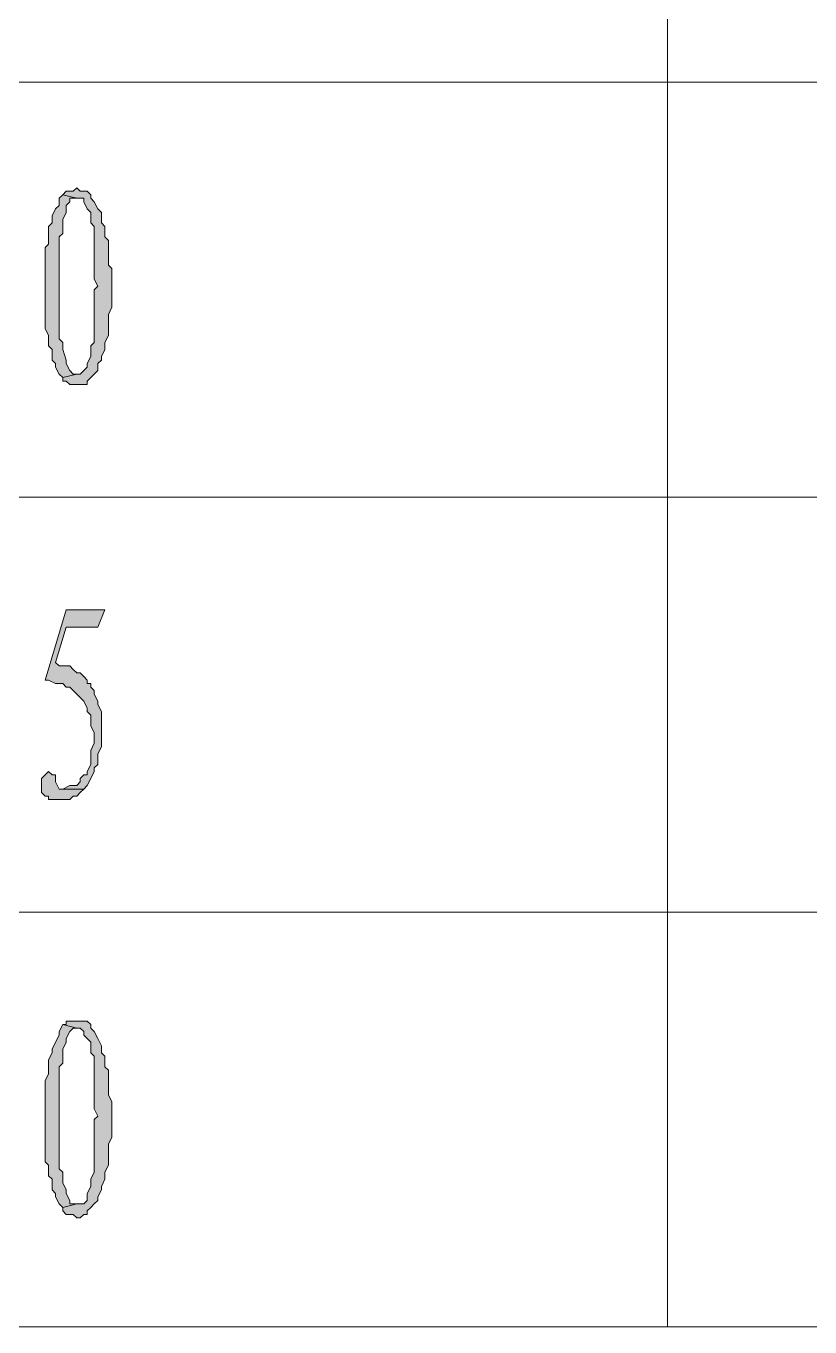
# Model space of a CAD drawing. Header units: millimetres. Extents: x 24 to 410, y 10 to 282.
# Drawn here: x 330.69 to 340.13, y 89.53 to 105.2 of the extents above; entities that cross this region are included whole.
import ezdxf

# ---------------------------------------------------------------- set-up
doc = ezdxf.new("R2010")
doc.units = ezdxf.units.MM

msp = doc.modelspace()

# ---------------------------------------------------------------- hatches: boundary and pattern name
h = msp.add_hatch(color=7)
h.dxf.hatch_style = 2
h.paths.add_polyline_path([(331.300667, 103.251), (331.258333, 103.208667), (331.173667, 103.208667), (331.131333, 103.166333), (331.300667, 103.124), (331.385333, 103.124), (331.385333, 103.081667), (331.427667, 102.997), (331.47, 102.954667), (331.47, 102.827667), (331.512333, 102.785333), (331.512333, 102.150333), (331.554667, 102.065667), (331.512333, 102.023333), (331.512333, 101.388333), (331.47, 101.346), (331.47, 101.219), (331.427667, 101.134333), (331.427667, 101.092), (331.385333, 101.049667), (331.343, 101.007333), (331.300667, 101.007333), (331.131333, 100.965), (331.131333, 100.922667), (331.173667, 100.922667), (331.216, 100.880333), (331.427667, 100.880333), (331.427667, 100.922667), (331.47, 100.965), (331.512333, 101.007333), (331.554667, 101.049667), (331.554667, 101.134333), (331.597, 101.176667), (331.597, 101.219), (331.639333, 101.303667), (331.639333, 101.388333), (331.681667, 101.473), (331.681667, 101.727), (331.724, 101.811667), (331.724, 102.277333), (331.681667, 102.319667), (331.681667, 102.616), (331.639333, 102.658333), (331.639333, 102.785333), (331.597, 102.827667), (331.597, 102.954667), (331.554667, 102.997), (331.512333, 103.081667), (331.47, 103.124), (331.47, 103.166333), (331.427667, 103.208667), (331.343, 103.208667)])
h = msp.add_hatch(color=7)
h.dxf.hatch_style = 2
h.paths.add_polyline_path([(331.131333, 103.166333), (331.089, 103.124), (331.089, 103.039333), (331.046667, 102.997), (331.004333, 102.912333), (331.004333, 102.827667), (330.962, 102.785333), (330.962, 102.573667), (330.919667, 102.531333), (330.919667, 101.557667), (330.962, 101.473), (330.962, 101.430667), (330.962, 101.346), (331.004333, 101.303667), (331.004333, 101.176667), (331.046667, 101.134333), (331.046667, 101.092), (331.089, 101.007333), (331.131333, 100.965), (331.300667, 101.007333), (331.258333, 101.007333), (331.216, 101.049667), (331.173667, 101.134333), (331.173667, 101.176667), (331.131333, 101.303667), (331.131333, 101.388333), (331.089, 101.430667), (331.089, 102.658333), (331.131333, 102.700667), (331.131333, 102.87), (331.173667, 102.954667), (331.173667, 103.039333), (331.216, 103.081667), (331.216, 103.124), (331.258333, 103.124), (331.300667, 103.124)])
h = msp.add_hatch(color=7)
h.dxf.hatch_style = 2
h.paths.add_polyline_path([(331.639333, 98.171), (331.173667, 98.171), (330.919667, 97.324333), (330.962, 97.324333), (331.046667, 97.282), (331.131333, 97.282), (331.173667, 97.239667), (331.216, 97.239667), (331.258333, 97.197333), (331.300667, 97.155), (331.343, 97.112667), (331.385333, 97.070333), (331.427667, 96.985667), (331.427667, 96.943333), (331.47, 96.901), (331.47, 96.774), (331.512333, 96.689333), (331.512333, 96.562333), (331.47, 96.477667), (331.47, 96.350667), (331.47, 96.308333), (331.427667, 96.223667), (331.427667, 96.181333), (331.385333, 96.181333), (331.343, 96.139), (331.343, 96.096667), (331.300667, 96.054333), (331.216, 96.054333), (331.131333, 96.012), (331.089, 96.012), (331.385333, 96.012), (331.427667, 96.054333), (331.47, 96.139), (331.512333, 96.223667), (331.512333, 96.266), (331.554667, 96.308333), (331.554667, 96.435333), (331.597, 96.52), (331.597, 96.943333), (331.554667, 97.028), (331.554667, 97.070333), (331.512333, 97.155), (331.512333, 97.197333), (331.47, 97.239667), (331.47, 97.282), (331.427667, 97.282), (331.427667, 97.324333), (331.385333, 97.366667), (331.343, 97.409), (331.300667, 97.409), (331.258333, 97.451333), (331.216, 97.493667), (331.089, 97.493667), (331.046667, 97.536), (331.173667, 97.959333), (331.554667, 97.959333)])
h = msp.add_hatch(color=7)
h.dxf.hatch_style = 2
h.paths.add_polyline_path([(330.962, 96.223667), (330.919667, 96.181333), (330.877333, 96.139), (330.877333, 95.969667), (330.919667, 95.927333), (330.962, 95.927333), (330.962, 95.885), (331.216, 95.885), (331.258333, 95.927333), (331.300667, 95.927333), (331.343, 95.969667), (331.385333, 96.012), (331.089, 96.012), (331.046667, 96.096667), (331.046667, 96.181333), (331.004333, 96.181333)])
h = msp.add_hatch(color=7)
h.dxf.hatch_style = 2
h.paths.add_polyline_path([(331.300667, 93.218), (331.173667, 93.218), (331.173667, 93.175667), (331.131333, 93.175667), (331.300667, 93.133333), (331.343, 93.133333), (331.385333, 93.091), (331.385333, 93.048667), (331.427667, 93.006333), (331.47, 92.964), (331.47, 92.837), (331.512333, 92.794667), (331.512333, 92.159667), (331.554667, 92.075), (331.512333, 92.032667), (331.512333, 91.397667), (331.47, 91.313), (331.47, 91.228333), (331.427667, 91.143667), (331.427667, 91.059), (331.385333, 91.016667), (331.300667, 91.016667), (331.131333, 90.974333), (331.131333, 90.932), (331.173667, 90.889667), (331.258333, 90.889667), (331.300667, 90.847333), (331.343, 90.847333), (331.385333, 90.889667), (331.427667, 90.889667), (331.427667, 90.932), (331.47, 90.974333), (331.512333, 91.016667), (331.554667, 91.059), (331.554667, 91.101333), (331.597, 91.186), (331.597, 91.228333), (331.639333, 91.313), (331.639333, 91.397667), (331.681667, 91.482333), (331.681667, 91.736333), (331.724, 91.821), (331.724, 92.244333), (331.681667, 92.329), (331.681667, 92.625333), (331.639333, 92.667667), (331.639333, 92.794667), (331.597, 92.837), (331.597, 92.921667), (331.554667, 93.006333), (331.512333, 93.091), (331.47, 93.133333), (331.47, 93.175667), (331.427667, 93.218)])
h = msp.add_hatch(color=7)
h.dxf.hatch_style = 2
h.paths.add_polyline_path([(331.131333, 93.175667), (331.089, 93.091), (331.089, 93.048667), (331.046667, 92.964), (331.004333, 92.879333), (331.004333, 92.837), (330.962, 92.752333), (330.962, 92.583), (330.919667, 92.498333), (330.919667, 91.524667), (330.962, 91.482333), (330.962, 91.397667), (330.962, 91.355333), (331.004333, 91.313), (331.004333, 91.186), (331.046667, 91.143667), (331.046667, 91.101333), (331.089, 91.016667), (331.131333, 90.974333), (331.300667, 91.016667), (331.216, 91.016667), (331.216, 91.059), (331.173667, 91.143667), (331.173667, 91.186), (331.131333, 91.270667), (331.131333, 91.397667), (331.089, 91.44), (331.089, 92.667667), (331.131333, 92.71), (331.131333, 92.879333), (331.173667, 92.964), (331.173667, 93.006333), (331.216, 93.091), (331.258333, 93.133333), (331.300667, 93.133333)])

# ---------------------------------------------------------------- linework, layer by layer
at = {"color": 7, "lineweight": 0}
for points in [[(338.412667, 134.535333), (338.412667, 89.535)], [(308.440667, 104.521), (395.435667, 104.521)], [(308.440667, 99.525667), (395.435667, 99.525667)], [(308.440667, 94.530333), (395.435667, 94.530333)], [(284.437667, 89.535), (395.435667, 89.535)]]:
    msp.add_lwpolyline(points, dxfattribs=at)
for points in [[(331.300667, 103.251), (331.258333, 103.208667), (331.173667, 103.208667), (331.131333, 103.166333), (331.300667, 103.124), (331.385333, 103.124), (331.385333, 103.081667), (331.427667, 102.997), (331.47, 102.954667), (331.47, 102.827667), (331.512333, 102.785333), (331.512333, 102.150333), (331.554667, 102.065667), (331.512333, 102.023333), (331.512333, 101.388333), (331.47, 101.346), (331.47, 101.219), (331.427667, 101.134333), (331.427667, 101.092), (331.385333, 101.049667), (331.343, 101.007333), (331.300667, 101.007333), (331.131333, 100.965), (331.131333, 100.922667), (331.173667, 100.922667), (331.216, 100.880333), (331.427667, 100.880333), (331.427667, 100.922667), (331.47, 100.965), (331.512333, 101.007333), (331.554667, 101.049667), (331.554667, 101.134333), (331.597, 101.176667), (331.597, 101.219), (331.639333, 101.303667), (331.639333, 101.388333), (331.681667, 101.473), (331.681667, 101.727), (331.724, 101.811667), (331.724, 102.277333), (331.681667, 102.319667), (331.681667, 102.616), (331.639333, 102.658333), (331.639333, 102.785333), (331.597, 102.827667), (331.597, 102.954667), (331.554667, 102.997), (331.512333, 103.081667), (331.47, 103.124), (331.47, 103.166333), (331.427667, 103.208667), (331.343, 103.208667)], [(331.131333, 103.166333), (331.089, 103.124), (331.089, 103.039333), (331.046667, 102.997), (331.004333, 102.912333), (331.004333, 102.827667), (330.962, 102.785333), (330.962, 102.573667), (330.919667, 102.531333), (330.919667, 101.557667), (330.962, 101.473), (330.962, 101.430667), (330.962, 101.346), (331.004333, 101.303667), (331.004333, 101.176667), (331.046667, 101.134333), (331.046667, 101.092), (331.089, 101.007333), (331.131333, 100.965), (331.300667, 101.007333), (331.258333, 101.007333), (331.216, 101.049667), (331.173667, 101.134333), (331.173667, 101.176667), (331.131333, 101.303667), (331.131333, 101.388333), (331.089, 101.430667), (331.089, 102.658333), (331.131333, 102.700667), (331.131333, 102.87), (331.173667, 102.954667), (331.173667, 103.039333), (331.216, 103.081667), (331.216, 103.124), (331.258333, 103.124), (331.300667, 103.124)], [(331.639333, 98.171), (331.173667, 98.171), (330.919667, 97.324333), (330.962, 97.324333), (331.046667, 97.282), (331.131333, 97.282), (331.173667, 97.239667), (331.216, 97.239667), (331.258333, 97.197333), (331.300667, 97.155), (331.343, 97.112667), (331.385333, 97.070333), (331.427667, 96.985667), (331.427667, 96.943333), (331.47, 96.901), (331.47, 96.774), (331.512333, 96.689333), (331.512333, 96.562333), (331.47, 96.477667), (331.47, 96.350667), (331.47, 96.308333), (331.427667, 96.223667), (331.427667, 96.181333), (331.385333, 96.181333), (331.343, 96.139), (331.343, 96.096667), (331.300667, 96.054333), (331.216, 96.054333), (331.131333, 96.012), (331.089, 96.012), (331.385333, 96.012), (331.427667, 96.054333), (331.47, 96.139), (331.512333, 96.223667), (331.512333, 96.266), (331.554667, 96.308333), (331.554667, 96.435333), (331.597, 96.52), (331.597, 96.943333), (331.554667, 97.028), (331.554667, 97.070333), (331.512333, 97.155), (331.512333, 97.197333), (331.47, 97.239667), (331.47, 97.282), (331.427667, 97.282), (331.427667, 97.324333), (331.385333, 97.366667), (331.343, 97.409), (331.300667, 97.409), (331.258333, 97.451333), (331.216, 97.493667), (331.089, 97.493667), (331.046667, 97.536), (331.173667, 97.959333), (331.554667, 97.959333)], [(330.962, 96.223667), (330.919667, 96.181333), (330.877333, 96.139), (330.877333, 95.969667), (330.919667, 95.927333), (330.962, 95.927333), (330.962, 95.885), (331.216, 95.885), (331.258333, 95.927333), (331.300667, 95.927333), (331.343, 95.969667), (331.385333, 96.012), (331.089, 96.012), (331.046667, 96.096667), (331.046667, 96.181333), (331.004333, 96.181333)], [(331.300667, 93.218), (331.173667, 93.218), (331.173667, 93.175667), (331.131333, 93.175667), (331.300667, 93.133333), (331.343, 93.133333), (331.385333, 93.091), (331.385333, 93.048667), (331.427667, 93.006333), (331.47, 92.964), (331.47, 92.837), (331.512333, 92.794667), (331.512333, 92.159667), (331.554667, 92.075), (331.512333, 92.032667), (331.512333, 91.397667), (331.47, 91.313), (331.47, 91.228333), (331.427667, 91.143667), (331.427667, 91.059), (331.385333, 91.016667), (331.300667, 91.016667), (331.131333, 90.974333), (331.131333, 90.932), (331.173667, 90.889667), (331.258333, 90.889667), (331.300667, 90.847333), (331.343, 90.847333), (331.385333, 90.889667), (331.427667, 90.889667), (331.427667, 90.932), (331.47, 90.974333), (331.512333, 91.016667), (331.554667, 91.059), (331.554667, 91.101333), (331.597, 91.186), (331.597, 91.228333), (331.639333, 91.313), (331.639333, 91.397667), (331.681667, 91.482333), (331.681667, 91.736333), (331.724, 91.821), (331.724, 92.244333), (331.681667, 92.329), (331.681667, 92.625333), (331.639333, 92.667667), (331.639333, 92.794667), (331.597, 92.837), (331.597, 92.921667), (331.554667, 93.006333), (331.512333, 93.091), (331.47, 93.133333), (331.47, 93.175667), (331.427667, 93.218)], [(331.131333, 93.175667), (331.089, 93.091), (331.089, 93.048667), (331.046667, 92.964), (331.004333, 92.879333), (331.004333, 92.837), (330.962, 92.752333), (330.962, 92.583), (330.919667, 92.498333), (330.919667, 91.524667), (330.962, 91.482333), (330.962, 91.397667), (330.962, 91.355333), (331.004333, 91.313), (331.004333, 91.186), (331.046667, 91.143667), (331.046667, 91.101333), (331.089, 91.016667), (331.131333, 90.974333), (331.300667, 91.016667), (331.216, 91.016667), (331.216, 91.059), (331.173667, 91.143667), (331.173667, 91.186), (331.131333, 91.270667), (331.131333, 91.397667), (331.089, 91.44), (331.089, 92.667667), (331.131333, 92.71), (331.131333, 92.879333), (331.173667, 92.964), (331.173667, 93.006333), (331.216, 93.091), (331.258333, 93.133333), (331.300667, 93.133333)]]:
    msp.add_lwpolyline(points, close=True, dxfattribs=at)

doc.saveas('drawing.dxf')
